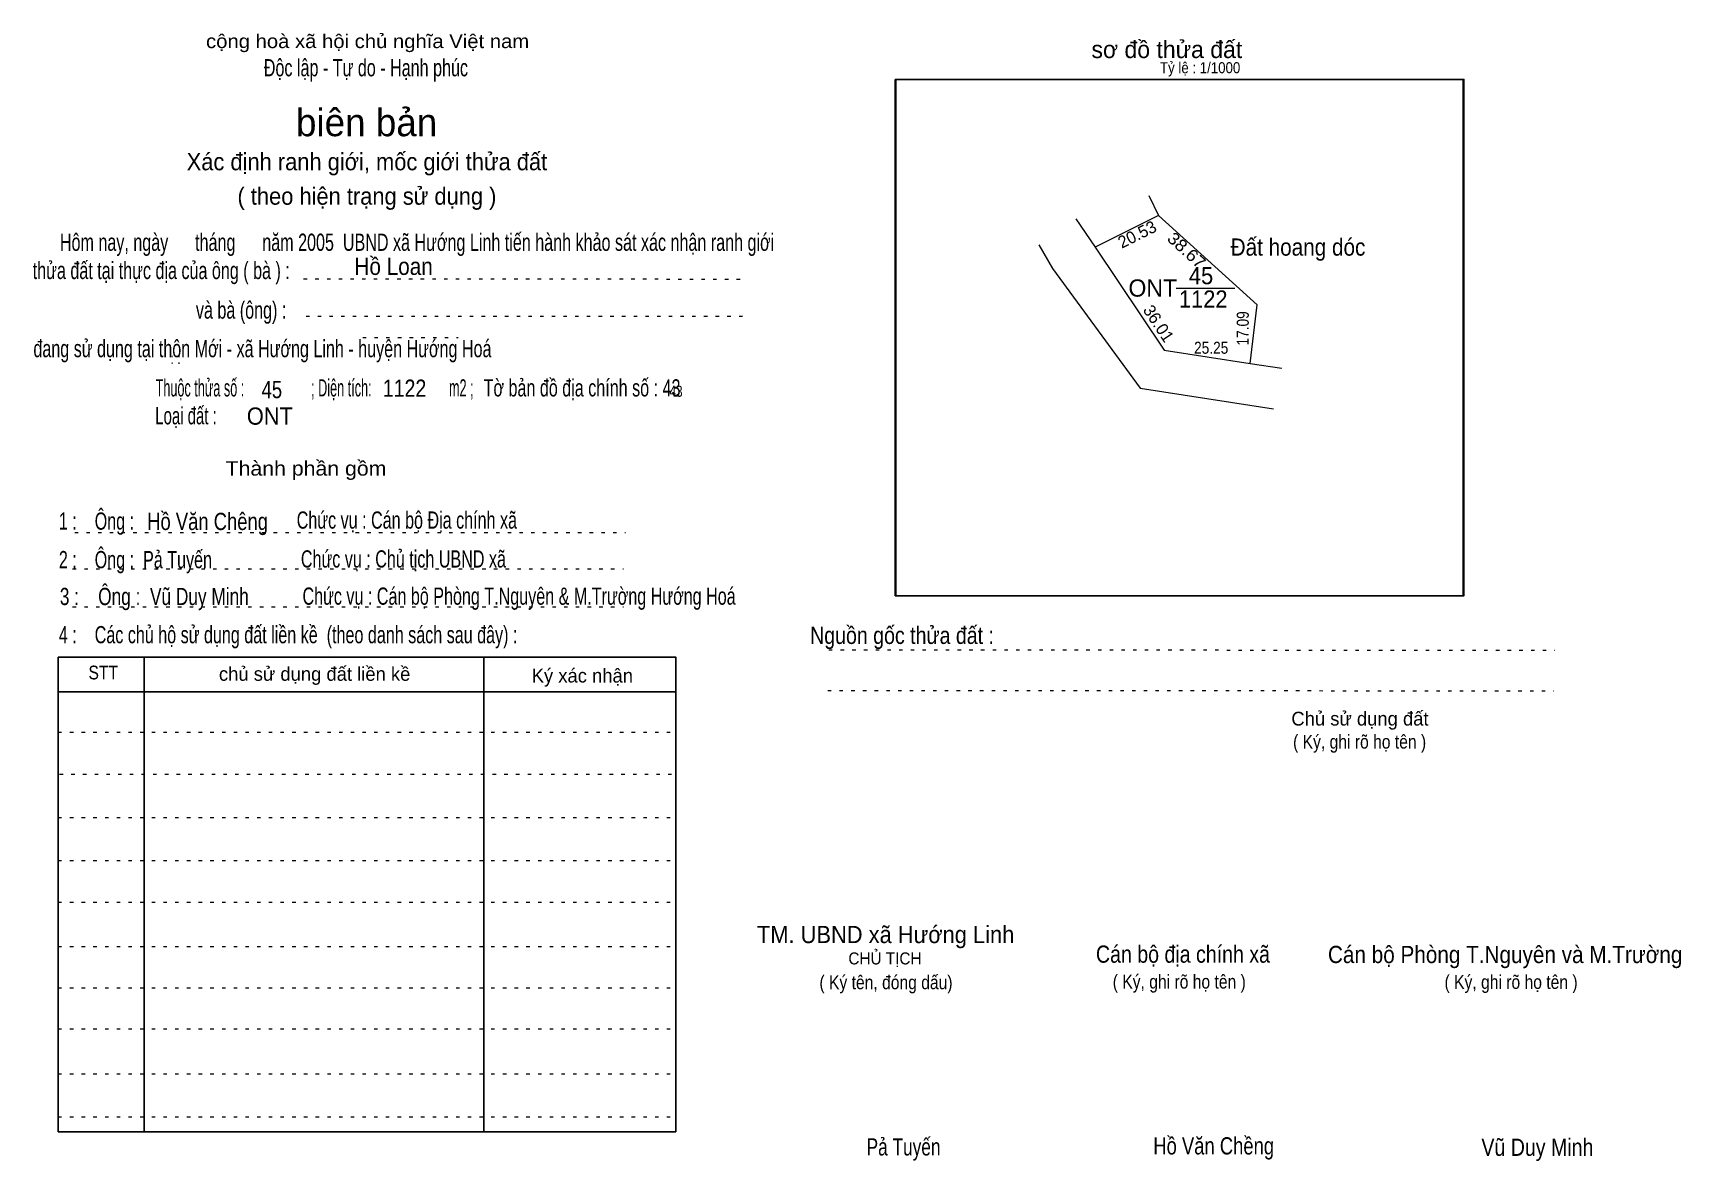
# Model space of a CAD drawing. Header units: centimetres. Extents: x -1.5 to 46.4, y -3.9 to 28.9.
import ezdxf
from ezdxf.enums import TextEntityAlignment as Align

# ---------------------------------------------------------------- set-up
doc = ezdxf.new("R2010")
doc.units = ezdxf.units.CM
doc.header["$LTSCALE"] = 0.2
doc.linetypes.add('DOTTED', pattern=[1.5, 0.3, -1.2])
for name, color, linetype, lineweight in [('15', 7, 'Continuous', 13), ('2', 7, 'Continuous', 25), ('22', 7, 'Continuous', 13), ('5', 7, 'DOTTED', 13)]:
    doc.layers.add(name, color=color, linetype=linetype, lineweight=lineweight)
for name, color, linetype in [('16', 7, 'Continuous'), ('34', 7, 'Continuous'), ('51', 7, 'Continuous')]:
    doc.layers.add(name, color=color, linetype=linetype)

msp = doc.modelspace()

# ---------------------------------------------------------------- linework, layer by layer
at = {"layer": '15'}
msp.add_line((31.72, 21.46), (33.42, 21.46), dxfattribs=at)
at = {"layer": '2'}
msp.add_lwpolyline([(23.56, 27.52), (40.06, 27.52), (40.06, 12.52), (23.56, 12.52)], close=True, dxfattribs=at)
at = {"layer": '22'}
for p, q in [((30.93, 24.15), (31.21, 23.57)), ((28.81, 23.47), (29.37, 22.65)), ((31.21, 23.57), (29.37, 22.65)), ((27.73, 22.71), (28.13, 22.03)), ((28.13, 22.03), (30.67, 18.55)), ((33.87, 19.27), (34.79, 19.13)), ((30.67, 18.55), (34.55, 17.95))]:
    msp.add_line(p, q, dxfattribs=at)
msp.add_lwpolyline([(33.87, 19.27), (34.07, 20.97), (31.21, 23.57), (29.37, 22.65), (31.37, 19.65)], close=True, dxfattribs=at)
for points in [[(33.87, 19.27), (34.07, 20.97), (31.21, 23.57)], [(29.37, 22.65), (31.37, 19.65), (33.87, 19.27)]]:
    msp.add_lwpolyline(points, dxfattribs=at)
at = {"layer": '5'}
for p, q in [((6.37, 21.73), (19.21, 21.72)), ((6.44, 20.64), (19.25, 20.64)), ((8.09, 20.02), (10.86, 20.02)), ((-0.28, 14.36), (15.72, 14.36)), ((-0.34, 13.3), (15.66, 13.3)), ((-0.34, 12.2), (15.66, 12.2)), ((21.63, 10.95), (42.72, 10.94)), ((21.6, 9.77), (42.69, 9.76)), ((-0.76, 8.56), (17.18, 8.56)), ((-0.72, 7.34), (17.22, 7.34)), ((-0.76, 6.08), (17.18, 6.08)), ((-0.76, 4.83), (17.18, 4.83)), ((-0.76, 3.62), (17.18, 3.62)), ((-0.76, 2.33), (17.18, 2.33)), ((-0.76, 1.13), (17.18, 1.13)), ((-0.76, -0.06), (17.18, -0.06)), ((-0.76, -1.37), (17.18, -1.37)), ((-0.76, -2.62), (17.18, -2.62))]:
    msp.add_line(p, q, dxfattribs=at)
at = {"layer": '5', "linetype": 'Continuous', "lineweight": 25}
for p, q in [((1.74, 10.74), (1.74, -3.05)), ((11.61, 10.74), (11.61, -3.05)), ((-0.76, 9.73), (17.18, 9.73))]:
    msp.add_line(p, q, dxfattribs=at)
for points in [[(23.58, 27.52), (40.08, 27.52), (40.08, 12.52), (23.58, 12.52)], [(-0.76, 10.74), (17.18, 10.74), (17.18, -3.05), (-0.76, -3.05)]]:
    msp.add_lwpolyline(points, close=True, dxfattribs=at)

# ---------------------------------------------------------------- texts
at = {"layer": '15', "width": 0.95}
for s, p in [('45', (32.09, 21.57)), ('1122', (31.8, 20.89))]:
    msp.add_text(s, height=0.4999, dxfattribs=at).set_placement(p)
at = {"layer": '16', "width": 0.9}
for s, height, p in [('Đất hoang dóc', 0.5, (35.26, 22.4)), ('Hồ Loan', 0.4999, (8.985, 21.84))]:
    msp.add_text(s, height=height, dxfattribs=at).set_placement(p, align=Align.CENTER)
at = {"layer": '22'}
msp.add_text('ONT', height=0.4999, dxfattribs=at).set_placement((31.04, 21.21), align=Align.CENTER)
at = {"layer": '34'}
for s, height, width, p in [(': : ', 0.32, 0.85, (2.5, 19.25)), ('45', 0.5, 0.8, (5.15, 18.26)), ('1122', 0.5, 0.85, (8.67, 18.3)), ('43', 0.32, 0.8, (17, 18.3)), ('ONT', 0.5, 0.95, (4.72, 17.49))]:
    msp.add_text(s, height=height, dxfattribs=dict(at, width=width)).set_placement(p)
at = {"layer": '5'}
for s, height, width, p in [('cộng hoà xã hội chủ nghĩa Việt nam', 0.4, 1.1, (8.23, 28.43)), ('Độc lập - Tự do - Hạnh phúc', 0.5, 0.7, (8.18, 27.61)), ('Xác định ranh giới, mốc giới thửa đất', 0.5, 0.95, (8.21, 24.88)), ('( theo hiện trạng sử dụng )', 0.5, 0.95, (8.21, 23.88)), ('Thành phần gồm', 0.42, 1.1, (6.44, 16.01)), ('Hồ Văn Chêng', 0.5, 0.8, (3.58, 14.43)), ('Chức vụ : Cán bộ Địa chính xã', 0.5, 0.7, (9.37, 14.47)), ('Chức vụ : Chủ tịch UBND xã', 0.5, 0.7, (9.27, 13.34)), ('Chức vụ : Cán bộ Phòng T.Nguyên & M.Trường Hướng Hoá', 0.5, 0.7, (12.63, 12.26)), ('    Nguồn gốc thửa đất :', 0.5, 0.85, (23.44, 11.12)), ('( Ký, ghi rõ họ tên )', 0.4, 0.85, (37.05, 8.08)), ('CHỦ TỊCH', 0.35, 0.95, (23.26, 1.81)), ('( Ký tên, đóng dấu)', 0.4, 0.85, (23.29, 1.09)), ('( Ký, ghi rõ họ tên )', 0.4, 0.85, (31.81, 1.11)), ('( Ký, ghi rõ họ tên )', 0.4, 0.85, (41.45, 1.1)), ('Pả Tuyến', 0.5, 0.75, (23.8, -3.74)), ('Hồ Văn Chềng', 0.5, 0.8, (32.81, -3.71)), ('Vũ Duy Minh', 0.5, 0.85, (42.215, -3.75))]:
    msp.add_text(s, height=height, dxfattribs=dict(at, width=width)).set_placement(p, align=Align.CENTER)
msp.add_text('sơ đồ thửa đất', height=0.5, dxfattribs=at).set_placement((29.26, 28.14))
for s, height, p in [('biên bản', 0.8, (8.2, 25.87)), ('      chủ sử dụng đất liền kề', 0.4, (6.245, 10.05)), ('   Ký xác nhận', 0.4, (14.245, 10)), ('Chủ sử dụng đất', 0.4, (37.06, 8.75))]:
    msp.add_text(s, height=height, dxfattribs=at).set_placement(p, align=Align.CENTER)
for s, height, width, p in [('   Hôm nay, ngày      tháng      năm 2005  UBND xã Hướng Linh tiến hành khảo sát xác nhận ranh giới ', 0.5, 0.7, (-1.1, 22.54)), ('thửa đất tại thực địa của ông ( bà ) :                                       ', 0.5, 0.7, (-1.5, 21.72)), ('                                     và bà (ông) :', 0.5, 0.7, (-1.57, 20.57)), (' đang sử dụng tại thôn Mới - xã Hướng Linh - huyện Hướng Hoá', 0.5, 0.7, (-1.61, 19.45)), ('Thuộc thửa số :                   ; Diện tích:                      m2 ;                                            ', 0.5, 0.55, (2.07, 18.31)), ('Tờ bản đồ địa chính số : 43', 0.5, 0.7, (11.6, 18.31)), ('Loại đất :  ', 0.5, 0.65, (2.06, 17.5)), ('    1 :    Ông :                                                        ', 0.5, 0.7, (-1.26, 14.44)), ('    2 :    Ông :  Pả Tuyến', 0.5, 0.7, (-1.26, 13.32)), ('    3 :    Ông :  Vũ Duy Minh', 0.5, 0.75, (-1.27, 12.25)), ('    4 :    Các chủ hộ sử dụng đất liền kề  (theo danh sách sau đây) :', 0.5, 0.7, (-1.26, 11.14)), ('STT', 0.4, 0.85, (0.12, 10.09)), ('TM. UBND xã Hướng Linh', 0.5, 0.95, (19.54, 2.43)), ('Cán bộ địa chính xã  ', 0.5, 0.85, (29.39, 1.86)), ('Cán bộ Phòng T.Nguyên và M.Trường', 0.5, 0.9, (36.13, 1.85))]:
    msp.add_text(s, height=height, dxfattribs=dict(at, width=width)).set_placement(p)
at = {"layer": '51'}
for s, height, width, p in [('Tỷ lệ : 1/1000', 0.32, 0.9, (31.25, 27.7)), ('25.25', 0.35, 0.85, (32.24, 19.55))]:
    msp.add_text(s, height=height, dxfattribs=dict(at, width=width)).set_placement(p)
for s, height, rotation, p in [('20.53', 0.35, 26.465, (30.14, 22.6)), ('36.01', 0.3499, 303.584, (30.74, 20.82))]:
    msp.add_text(s, height=height, rotation=rotation, dxfattribs=at).set_placement(p)
for s, rotation, width, p in [('38.67', 317.672, 1.1, (31.43, 22.86)), ('17.09', 90, 0.85, (33.83, 19.79))]:
    msp.add_text(s, height=0.35, rotation=rotation, dxfattribs=dict(at, width=width)).set_placement(p)

doc.saveas('drawing.dxf')
